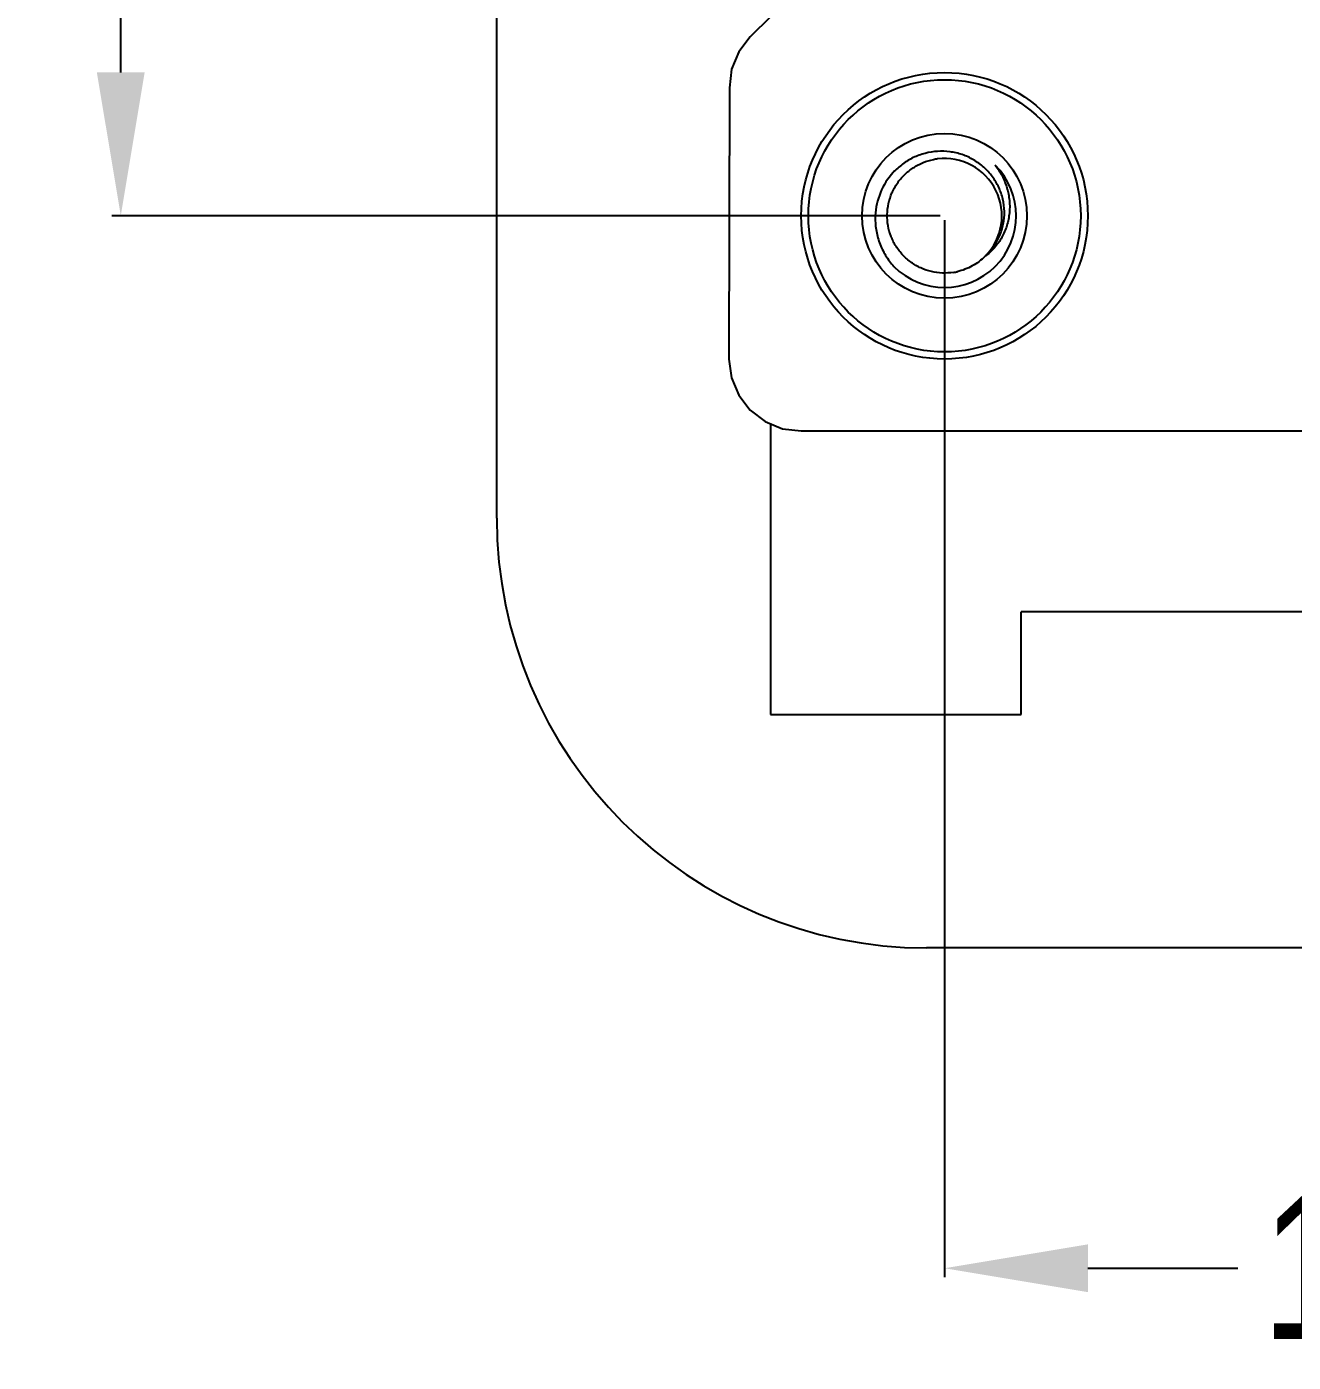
# Model space of a CAD drawing. Header units: inches. Extents: x 246 to 500, y -220 to -17.
# Drawn here: x 420.63 to 438.31, y -179.86 to -161.22 of the extents above; entities that cross this region are included whole.
import ezdxf

# ---------------------------------------------------------------- set-up
doc = ezdxf.new("R2010")
doc.units = ezdxf.units.IN
doc.header["$LTSCALE"] = 1.21
doc.header["$MEASUREMENT"] = 0
doc.header["$PDMODE"] = 3
doc.header["$PDSIZE"] = 0.3125
doc.layers.get('0').update_dxf_attribs({"linetype": 'CONTINUOUS'})
doc.layers.get('Defpoints').update_dxf_attribs({"linetype": 'CONTINUOUS'})
doc.layers.add('DIM', color=3, linetype='CONTINUOUS')
doc.styles.get("Standard").update_dxf_attribs({"font": 'txt', "width": 0.8})
doc.dimstyles.get("Standard").update_dxf_attribs({"dimtxt": 0.15625, "dimasz": 0.1875, "dimexe": 0.125, "dimexo": 0.0625, "dimgap": 0.09, "dimtad": 0, "dimtih": 1, "dimtoh": 1, "dimzin": 4, "dimdsep": 46, "dimtxsty": 'Standard', "dimblk": '_FILLED', "dimblk1": '_FILLED', "dimblk2": '_FILLED', "dimcen": 0.09, "dimazin": 1, "dimtp": 0.01, "dimtm": 0.01, "dimtfac": 1, "dimtofl": 0, "dimtmove": 0, "dimatfit": 3, "dimldrblk": '_FILLED', "dimfxl": 1, "dimtolj": 1, "dimtzin": 4, "dimarcsym": 0})

# ---------------------------------------------------------------- blocks, each defined once
blk = doc.blocks.new('_FILLED')
at = {"color": 0, "linetype": 'ByBlock'}
blk.add_solid([(0, 0), (-1, 0.1667), (-1, -0.1667)], dxfattribs=at)
blk = doc.blocks.new('*D57')
at = {"layer": 'Defpoints', "color": 0}
for p in [(421.943, -152.857), (430.94, -152.857), (433.44, -163.858)]:
    blk.add_point(p, dxfattribs=at)
at = {"layer": 'DIM', "color": 0, "lineweight": -2}
for p, q in [((430.877, -152.857), (421.818, -152.857)), ((421.943, -154.857), (421.943, -155.868)), ((421.943, -161.858), (421.943, -160.848)), ((433.378, -163.858), (421.818, -163.858))]:
    blk.add_line(p, q, dxfattribs=at)
at = {"layer": 'DIM', "color": 0, "lineweight": -2, "xscale": 2, "yscale": 2, "zscale": 2}
for p, rotation in [((421.943, -152.857), 90), ((421.943, -163.858), 270)]:
    blk.add_blockref('_FILLED', p, dxfattribs=dict(at, rotation=rotation))
at = {"layer": 'DIM', "color": 0, "insert": (421.943, -158.358), "char_height": 2, "attachment_point": 5, "rotation": 90}
blk.add_mtext('\\A1;11.00', dxfattribs=at)
blk = doc.blocks.new('*D63')
at = {"layer": 'Defpoints', "color": 0}
for p in [(433.44, -163.856), (447.669, -166.859), (433.44, -178.55)]:
    blk.add_point(p, dxfattribs=at)
at = {"layer": 'DIM', "color": 0, "lineweight": -2}
for p, q in [((433.44, -163.919), (433.44, -178.675)), ((447.669, -166.922), (447.669, -178.675)), ((435.44, -178.55), (437.531, -178.55)), ((445.669, -178.55), (443.578, -178.55))]:
    blk.add_line(p, q, dxfattribs=at)
at = {"layer": 'DIM', "color": 0, "lineweight": -2, "xscale": 2, "yscale": 2, "zscale": 2, "rotation": 180}
blk.add_blockref('_FILLED', (433.44, -178.55), dxfattribs=at)
at = {"layer": 'DIM', "color": 0, "lineweight": -2, "xscale": 2, "yscale": 2, "zscale": 2}
blk.add_blockref('_FILLED', (447.669, -178.55), dxfattribs=at)
at = {"layer": 'DIM', "color": 0, "insert": (440.554, -178.55), "char_height": 2, "attachment_point": 5}
blk.add_mtext('\\A1;14.23', dxfattribs=at)

msp = doc.modelspace()

# ---------------------------------------------------------------- linework, layer by layer
at = {"color": 7, "linetype": 'Continuous'}
for p, q in [((427.19, -168.079), (427.19, -87.639)), ((431.74, -160.359), (430.727, -161.36)), ((430.727, -161.36), (430.567, -161.569)), ((430.567, -161.569), (430.466, -161.812)), ((430.466, -161.812), (430.44, -162.073)), ((430.44, -162.073), (430.431, -165.859)), ((430.431, -165.859), (430.466, -166.12)), ((430.466, -166.12), (430.567, -166.363)), ((430.567, -166.363), (430.727, -166.572)), ((430.727, -166.572), (430.936, -166.732)), ((430.936, -166.732), (431.179, -166.833)), ((431.01, -166.763), (431.01, -170.819)), ((431.179, -166.833), (431.44, -166.859)), ((431.44, -166.859), (453.22, -166.862)), ((447.44, -169.389), (434.51, -169.389)), ((434.51, -170.819), (434.51, -169.389)), ((431.01, -170.819), (434.51, -170.819)), ((482.19, -174.079), (433.19, -174.079))]:
    msp.add_line(p, q, dxfattribs=at)
for radius in [2, 1.9, 1.15]:
    msp.add_circle((433.44, -163.859), radius, dxfattribs=at)
for centre, radius, start, end in [((433.44, -163.858), 0.799, 97.041, 100.9143), ((433.44, -163.859), 0.8, 315.539, 97.0457), ((433.44, -163.859), 1, 225, 45), ((433.441, -163.86), 0.799, 278.9757, 282.8536), ((433.19, -168.079), 6, 180, 270)]:
    msp.add_arc(centre, radius, start, end, dxfattribs=at)
for points, knots in [([(433.565, -164.649), (433.514, -164.657), (433.41, -164.663), (433.255, -164.642), (433.108, -164.592), (432.972, -164.514), (432.855, -164.411), (432.759, -164.288), (432.689, -164.148), (432.647, -163.998), (432.635, -163.842), (432.654, -163.687), (432.702, -163.538), (432.777, -163.402), (432.878, -163.282), (433, -163.185), (433.138, -163.112), (433.238, -163.083), (433.289, -163.073)], [0, 0, 0, 0, 0.062524, 0.125017, 0.187517, 0.250016, 0.312515, 0.375014, 0.437512, 0.500011, 0.562509, 0.625008, 0.687506, 0.750005, 0.812504, 0.875002, 0.937501, 1, 1, 1, 1]), ([(434.006, -164.424), (434.049, -164.385), (434.128, -164.297), (434.214, -164.144), (434.266, -163.975), (434.281, -163.8), (434.259, -163.625), (434.201, -163.458), (434.111, -163.307), (433.992, -163.177), (433.849, -163.073), (433.689, -163), (433.517, -162.96), (433.341, -162.954), (433.167, -162.982), (433.002, -163.042), (432.851, -163.133), (432.764, -163.212), (432.724, -163.254)], [0, 0, 0, 0, 0.062476, 0.124951, 0.187434, 0.24992, 0.31241, 0.374903, 0.437399, 0.499899, 0.562402, 0.624908, 0.687417, 0.749928, 0.812442, 0.874959, 0.937478, 1, 1, 1, 1]), ([(432.724, -163.254), (432.649, -163.336), (432.527, -163.527), (432.478, -163.748), (432.474, -163.859)], [0, 0, 0, 0, 0.499954, 1, 1, 1, 1]), ([(434.147, -163.152), (434.184, -163.199), (434.248, -163.299), (434.315, -163.466), (434.35, -163.642), (434.351, -163.821), (434.315, -163.997), (434.245, -164.162), (434.142, -164.309), (434.054, -164.39), (434.006, -164.424)], [0, 0, 0, 0, 0.125239, 0.250419, 0.375543, 0.5006, 0.625583, 0.750487, 0.875289, 1, 1, 1, 1]), ([(432.474, -163.859), (432.471, -163.923), (432.478, -164.052), (432.527, -164.24), (432.612, -164.415), (432.69, -164.518), (432.733, -164.566)], [0, 0, 0, 0, 0.249991, 0.499982, 0.74998, 1, 1, 1, 1])]:
    msp.add_open_spline(points, degree=3, knots=knots, dxfattribs=at)
msp.add_open_spline([(434.006, -164.424), (433.953, -164.477), (433.832, -164.568), (433.691, -164.622), (433.618, -164.639)], degree=3, dxfattribs=at)

# ---------------------------------------------------------------- dimensions: what is measured, and where the dimension line sits
at = {"layer": 'DIM'}
dim = msp.add_linear_dim(base=(421.943, -152.857), p1=(433.44, -163.858), p2=(430.94, -152.857), angle=90, dimstyle='Standard', override={"dimtxt": 2, "dimasz": 2, "dimtih": 0, "dimtoh": 0, "dimzin": 0, "dimcen": 0.198, "dimadec": 0, "dimazin": 0, "dimtp": 0, "dimtm": 0, "dimtdec": 4, "dimtzin": 0}, dxfattribs=at)
dim.commit()
dim.dimension.update_dxf_attribs({"geometry": '*D57', "text_midpoint": (421.943, -158.358)})
dim = msp.add_linear_dim(base=(433.44, -178.55), p1=(447.669, -166.859), p2=(433.44, -163.856), dimstyle='Standard', override={"dimtxt": 2, "dimasz": 2, "dimtih": 0, "dimtoh": 0, "dimzin": 0, "dimcen": 0.198, "dimadec": 0, "dimazin": 0, "dimtp": 0, "dimtm": 0, "dimtdec": 4, "dimtzin": 0}, dxfattribs=at)
dim.commit()
dim.dimension.update_dxf_attribs({"geometry": '*D63', "text_midpoint": (440.554, -178.55)})

doc.saveas('drawing.dxf')
